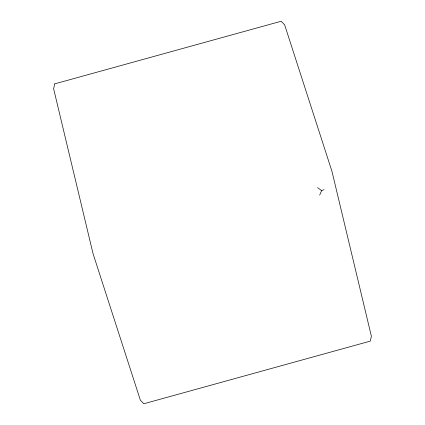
<?xml version="1.0" encoding="UTF-8"?>
<svg xmlns="http://www.w3.org/2000/svg" width="425" height="425" viewBox="0 0 425 425"><rect width="100%" height="100%" fill="white"/><g stroke="black" fill="none" stroke-linecap="round" stroke-linejoin="round"><path stroke-width="0.64" d="M319.674 195.149L321.624 190.591L324.047 189.699M317.581 187.632L321.624 190.591M54.745 83.858L53.619 88.751L93.022 253.587L140.356 400.138L143.847 403.75L370.255 341.142L371.381 336.249L331.978 171.413L284.644 24.862L281.153 21.25L54.745 83.858"/></g></svg>
